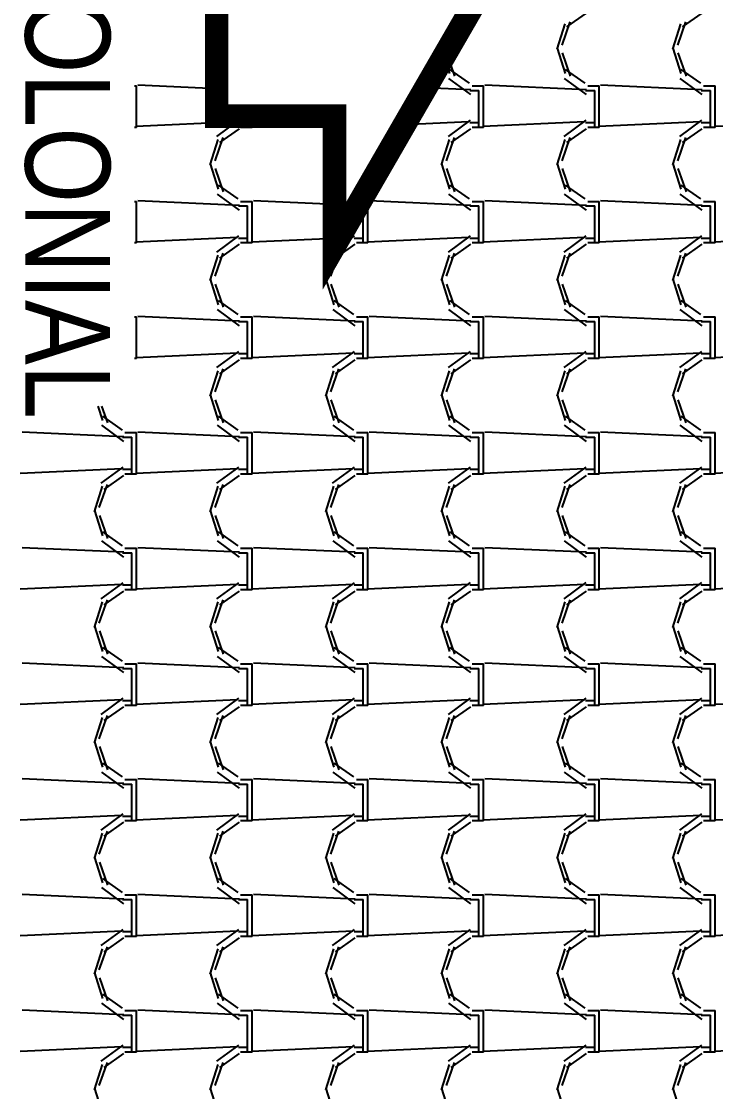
# Model space of a CAD drawing. Header units: millimetres. Extents: x -336 to -33, y -135 to 770.
# Drawn here: x -307.276 to -305.476, y 736.607 to 739.384 of the extents above; entities that cross this region are included whole.
import ezdxf
from ezdxf.enums import TextEntityAlignment as Align

# ---------------------------------------------------------------- set-up
doc = ezdxf.new("R2010")
doc.units = ezdxf.units.MM
doc.header["$LTSCALE"] = 50
doc.header["$MEASUREMENT"] = 0
doc.layers.get('0').update_dxf_attribs({"linetype": 'CONTINUOUS'})
doc.layers.add('-HIDRO', color=8, linetype='CONTINUOUS')
doc.layers.add('E-txt-g', color=3, linetype='CONTINUOUS')
doc.layers.add('E-Lay-9', color=9, linetype='CONTINUOUS', lineweight=9)
doc.layers.add('E-Txt-W', color=7, linetype='CONTINUOUS', lineweight=20)
doc.styles.add('F2', font='swissc.ttf')
doc.styles.add('REG60', font='romans.shx', dxfattribs={"width": 0.8, "height": 0.15})
doc.styles.add('REG80', font='romans.shx', dxfattribs={"width": 0.8, "height": 0.2})

# ---------------------------------------------------------------- blocks, each defined once
blk = doc.blocks.new('Seta')
at = {"const_width": 2}
blk.add_lwpolyline([(10, 15), (10, 25.981), (25, 0), (10, -25.981), (10, -15), (0, -15), (0, 15)], close=True, dxfattribs=at)
blk = doc.blocks.new('TXT-AMB75')
at = {"layer": 'E-txt-g', "style": 'REG80', "width": 0.8, "flags": 8}
blk.add_attdef('TXT', text='', height=0.2, dxfattribs=at).set_placement((0.0055, 0.2964), align=Align.CENTER)
at = {"layer": 'E-Txt-W', "style": 'REG60', "width": 0.8, "flags": 8}
blk.add_attdef('TXT', text='', height=0.15, dxfattribs=at).set_placement((0.0055, 0.0271), align=Align.CENTER)

msp = doc.modelspace()

# ---------------------------------------------------------------- linework, layer by layer
at = {"layer": '-HIDRO', "linetype": 'Continuous'}
for p, q in [((-305.8113, 739.4055), (-305.8623, 739.3695)), ((-305.5113, 739.4055), (-305.5623, 739.3695)), ((-306.7696, 739.3679), (-306.7876, 739.3114)), ((-305.8666, 739.3774), (-305.8876, 739.3114)), ((-305.8538, 739.3824), (-305.8748, 739.3224)), ((-305.5666, 739.3774), (-305.5876, 739.3114)), ((-305.5538, 739.3824), (-305.5748, 739.3224)), ((-306.7696, 739.3372), (-306.7748, 739.3224)), ((-306.7868, 739.3146), (-306.7696, 739.2606)), ((-305.8868, 739.3147), (-305.8658, 739.2487)), ((-305.5868, 739.3147), (-305.5658, 739.2487)), ((-306.7737, 739.302), (-306.7696, 739.2905)), ((-306.1801, 739.2936), (-306.1658, 739.2487)), ((-306.1736, 739.302), (-306.1526, 739.242)), ((-305.8736, 739.302), (-305.8526, 739.242)), ((-305.5736, 739.302), (-305.5526, 739.242)), ((-306.1657, 739.2593), (-306.1147, 739.2233)), ((-305.8657, 739.2593), (-305.8147, 739.2233)), ((-305.5657, 739.2593), (-305.5147, 739.2233)), ((-306.1685, 739.2359), (-306.1115, 739.1939)), ((-305.8685, 739.2359), (-305.8115, 739.1939)), ((-305.5685, 739.2359), (-305.5115, 739.1939)), ((-306.9828, 739.2169), (-306.9774, 739.2169)), ((-306.9774, 739.1209), (-306.9774, 739.2169)), ((-306.7696, 739.2088), (-306.9744, 739.2181)), ((-306.1104, 739.2061), (-306.2275, 739.2115)), ((-306.1134, 739.2049), (-306.0894, 739.2049)), ((-306.1074, 739.2169), (-306.0774, 739.2169)), ((-306.0894, 739.1209), (-306.0894, 739.2049)), ((-306.0774, 739.1209), (-306.0774, 739.2169)), ((-305.8104, 739.2061), (-306.0744, 739.2181)), ((-305.8134, 739.2049), (-305.7894, 739.2049)), ((-305.8074, 739.2169), (-305.7774, 739.2169)), ((-305.7894, 739.1209), (-305.7894, 739.2049)), ((-305.7774, 739.1209), (-305.7774, 739.2169)), ((-305.5104, 739.2061), (-305.7744, 739.2181)), ((-305.5134, 739.2049), (-305.4894, 739.2049)), ((-305.5074, 739.2169), (-305.4774, 739.2169)), ((-305.4894, 739.1209), (-305.4894, 739.2049)), ((-305.4774, 739.1209), (-305.4774, 739.2169)), ((-306.7154, 739.1229), (-306.9794, 739.1109)), ((-306.9774, 739.1089), (-306.9774, 739.1209)), ((-306.7127, 739.1273), (-306.7697, 739.0853)), ((-306.6894, 739.1209), (-306.7134, 739.1209)), ((-306.6894, 739.1209), (-306.6894, 739.1379)), ((-306.6894, 739.1089), (-306.6894, 739.1209)), ((-306.4639, 739.1207), (-306.6794, 739.1109)), ((-306.6774, 739.1209), (-306.6774, 739.1379)), ((-306.6774, 739.1089), (-306.6774, 739.1209)), ((-306.1154, 739.1229), (-306.2831, 739.1153)), ((-306.1127, 739.1273), (-306.1697, 739.0853)), ((-306.0894, 739.1209), (-306.1134, 739.1209)), ((-306.0894, 739.1089), (-306.0894, 739.1209)), ((-305.8154, 739.1229), (-306.0794, 739.1109)), ((-306.0774, 739.1089), (-306.0774, 739.1209)), ((-305.8127, 739.1273), (-305.8697, 739.0853)), ((-305.7894, 739.1209), (-305.8134, 739.1209)), ((-305.7894, 739.1089), (-305.7894, 739.1209)), ((-305.5154, 739.1229), (-305.7794, 739.1109)), ((-305.7774, 739.1089), (-305.7774, 739.1209)), ((-305.5127, 739.1273), (-305.5697, 739.0853)), ((-305.4894, 739.1209), (-305.5134, 739.1209)), ((-305.4894, 739.1089), (-305.4894, 739.1209)), ((-305.2154, 739.1229), (-305.4794, 739.1109)), ((-305.4774, 739.1089), (-305.4774, 739.1209)), ((-306.9774, 739.1089), (-306.9828, 739.1089)), ((-306.7113, 739.1055), (-306.7623, 739.0695)), ((-306.6774, 739.1089), (-306.7074, 739.1089)), ((-306.4639, 739.0896), (-306.4697, 739.0853)), ((-306.1113, 739.1055), (-306.1623, 739.0695)), ((-306.0774, 739.1089), (-306.1074, 739.1089)), ((-305.8113, 739.1055), (-305.8623, 739.0695)), ((-305.7774, 739.1089), (-305.8074, 739.1089)), ((-305.5113, 739.1055), (-305.5623, 739.0695)), ((-305.4774, 739.1089), (-305.5074, 739.1089)), ((-306.7666, 739.0774), (-306.7876, 739.0114)), ((-306.7538, 739.0824), (-306.7748, 739.0224)), ((-306.4666, 739.0774), (-306.4876, 739.0114)), ((-306.1666, 739.0774), (-306.1876, 739.0114)), ((-306.1538, 739.0824), (-306.1748, 739.0224)), ((-305.8666, 739.0774), (-305.8876, 739.0114)), ((-305.8538, 739.0824), (-305.8748, 739.0224)), ((-305.5666, 739.0774), (-305.5876, 739.0114)), ((-305.5538, 739.0824), (-305.5748, 739.0224)), ((-306.4639, 739.0536), (-306.4748, 739.0224)), ((-306.7868, 739.0146), (-306.7658, 738.9486)), ((-306.7737, 739.002), (-306.7527, 738.942)), ((-306.4868, 739.0146), (-306.4658, 738.9486)), ((-306.4737, 739.002), (-306.4639, 738.974)), ((-306.1868, 739.0146), (-306.1658, 738.9486)), ((-306.1736, 739.002), (-306.1526, 738.942)), ((-305.8868, 739.0146), (-305.8658, 738.9486)), ((-305.8736, 739.002), (-305.8526, 738.942)), ((-305.5868, 739.0146), (-305.5658, 738.9486)), ((-305.5736, 739.002), (-305.5526, 738.942)), ((-306.7657, 738.9593), (-306.7147, 738.9233)), ((-306.4657, 738.9593), (-306.4639, 738.958)), ((-306.1657, 738.9593), (-306.1147, 738.9233)), ((-305.8657, 738.9593), (-305.8147, 738.9233)), ((-305.5657, 738.9593), (-305.5147, 738.9233)), ((-306.7104, 738.9061), (-306.9744, 738.9181)), ((-306.7685, 738.9359), (-306.7115, 738.8939)), ((-306.4639, 738.9086), (-306.6744, 738.9181)), ((-306.4685, 738.9359), (-306.4639, 738.9324)), ((-306.1104, 738.9061), (-306.3744, 738.9181)), ((-306.1685, 738.9359), (-306.1115, 738.8939)), ((-305.8104, 738.9061), (-306.0744, 738.9181)), ((-305.8685, 738.9359), (-305.8115, 738.8939)), ((-305.5104, 738.9061), (-305.7744, 738.9181)), ((-305.5685, 738.9359), (-305.5115, 738.8939)), ((-306.9828, 738.9169), (-306.9774, 738.9169)), ((-306.9774, 738.8209), (-306.9774, 738.9169)), ((-306.7134, 738.9049), (-306.6894, 738.9049)), ((-306.7074, 738.9169), (-306.6774, 738.9169)), ((-306.6894, 738.8209), (-306.6894, 738.9049)), ((-306.6774, 738.8209), (-306.6774, 738.9169)), ((-306.4045, 738.9049), (-306.3894, 738.9049)), ((-306.3976, 738.9169), (-306.3774, 738.9169)), ((-306.3894, 738.8209), (-306.3894, 738.9049)), ((-306.3774, 738.8209), (-306.3774, 738.9169)), ((-306.1134, 738.9049), (-306.0894, 738.9049)), ((-306.1074, 738.9169), (-306.0774, 738.9169)), ((-306.0894, 738.8209), (-306.0894, 738.9049)), ((-306.0774, 738.8209), (-306.0774, 738.9169)), ((-305.8134, 738.9049), (-305.7894, 738.9049)), ((-305.8074, 738.9169), (-305.7774, 738.9169)), ((-305.7894, 738.8209), (-305.7894, 738.9049)), ((-305.7774, 738.8209), (-305.7774, 738.9169)), ((-305.5134, 738.9049), (-305.4894, 738.9049)), ((-305.5074, 738.9169), (-305.4774, 738.9169)), ((-305.4894, 738.8209), (-305.4894, 738.9049)), ((-305.4774, 738.8209), (-305.4774, 738.9169)), ((-306.9774, 738.8089), (-306.9828, 738.8089)), ((-306.7154, 738.8229), (-306.9794, 738.8109)), ((-306.9774, 738.8089), (-306.9774, 738.8209)), ((-306.7127, 738.8273), (-306.7697, 738.7853)), ((-306.6894, 738.8209), (-306.7134, 738.8209)), ((-306.6774, 738.8089), (-306.7074, 738.8089)), ((-306.6894, 738.8089), (-306.6894, 738.8209)), ((-306.4639, 738.8207), (-306.6794, 738.8109)), ((-306.6774, 738.8089), (-306.6774, 738.8209)), ((-306.4127, 738.8273), (-306.4697, 738.7853)), ((-306.4154, 738.8229), (-306.4529, 738.8212)), ((-306.3894, 738.8209), (-306.4134, 738.8209)), ((-306.3774, 738.8089), (-306.4074, 738.8089)), ((-306.3894, 738.8089), (-306.3894, 738.8209)), ((-306.1154, 738.8229), (-306.3794, 738.8109)), ((-306.3774, 738.8089), (-306.3774, 738.8209)), ((-306.1127, 738.8273), (-306.1697, 738.7853)), ((-306.0894, 738.8209), (-306.1134, 738.8209)), ((-306.0774, 738.8089), (-306.1074, 738.8089)), ((-306.0894, 738.8089), (-306.0894, 738.8209)), ((-305.8154, 738.8229), (-306.0794, 738.8109)), ((-306.0774, 738.8089), (-306.0774, 738.8209)), ((-305.8127, 738.8273), (-305.8697, 738.7853)), ((-305.7894, 738.8209), (-305.8134, 738.8209)), ((-305.7774, 738.8089), (-305.8074, 738.8089)), ((-305.7894, 738.8089), (-305.7894, 738.8209)), ((-305.5154, 738.8229), (-305.7794, 738.8109)), ((-305.7774, 738.8089), (-305.7774, 738.8209)), ((-305.5127, 738.8273), (-305.5697, 738.7853)), ((-305.4894, 738.8209), (-305.5134, 738.8209)), ((-305.4774, 738.8089), (-305.5074, 738.8089)), ((-305.4894, 738.8089), (-305.4894, 738.8209)), ((-305.2154, 738.8229), (-305.4794, 738.8109)), ((-305.4774, 738.8089), (-305.4774, 738.8209)), ((-306.7538, 738.7824), (-306.7748, 738.7224)), ((-306.7113, 738.8055), (-306.7623, 738.7695)), ((-306.4538, 738.7824), (-306.4748, 738.7224)), ((-306.4113, 738.8055), (-306.4623, 738.7695)), ((-306.1538, 738.7824), (-306.1748, 738.7224)), ((-306.1113, 738.8055), (-306.1623, 738.7695)), ((-305.8538, 738.7824), (-305.8748, 738.7224)), ((-305.8113, 738.8055), (-305.8623, 738.7695)), ((-305.5538, 738.7824), (-305.5748, 738.7224)), ((-305.5113, 738.8055), (-305.5623, 738.7695)), ((-306.7666, 738.7774), (-306.7876, 738.7114)), ((-306.4666, 738.7774), (-306.4876, 738.7114)), ((-306.1666, 738.7774), (-306.1876, 738.7114)), ((-305.8666, 738.7774), (-305.8876, 738.7114)), ((-305.5666, 738.7774), (-305.5876, 738.7114)), ((-306.7868, 738.7146), (-306.7658, 738.6486)), ((-306.7737, 738.702), (-306.7527, 738.642)), ((-306.4868, 738.7146), (-306.4658, 738.6486)), ((-306.4737, 738.702), (-306.4527, 738.642)), ((-306.1868, 738.7146), (-306.1658, 738.6486)), ((-306.1737, 738.702), (-306.1527, 738.642)), ((-305.8868, 738.7146), (-305.8658, 738.6486)), ((-305.8737, 738.702), (-305.8527, 738.642)), ((-305.5868, 738.7146), (-305.5658, 738.6486)), ((-305.5737, 738.702), (-305.5527, 738.642)), ((-306.7657, 738.6593), (-306.7147, 738.6233)), ((-306.4657, 738.6593), (-306.4147, 738.6233)), ((-306.1657, 738.6593), (-306.1147, 738.6233)), ((-305.8657, 738.6593), (-305.8147, 738.6233)), ((-305.5657, 738.6593), (-305.5147, 738.6233)), ((-306.9828, 738.6169), (-306.9774, 738.6169)), ((-306.9774, 738.5209), (-306.9774, 738.6169)), ((-306.7104, 738.6061), (-306.9744, 738.6181)), ((-306.7685, 738.6359), (-306.7115, 738.5939)), ((-306.7074, 738.6169), (-306.6774, 738.6169)), ((-306.6774, 738.5209), (-306.6774, 738.6169)), ((-306.4104, 738.6061), (-306.6744, 738.6181)), ((-306.4685, 738.6359), (-306.4115, 738.5939)), ((-306.4074, 738.6169), (-306.3774, 738.6169)), ((-306.3774, 738.5209), (-306.3774, 738.6169)), ((-306.1104, 738.6061), (-306.3744, 738.6181)), ((-306.1685, 738.6359), (-306.1115, 738.5939)), ((-306.1074, 738.6169), (-306.0774, 738.6169)), ((-306.0774, 738.5209), (-306.0774, 738.6169)), ((-305.8104, 738.6061), (-306.0744, 738.6181)), ((-305.8685, 738.6359), (-305.8115, 738.5939)), ((-305.8074, 738.6169), (-305.7774, 738.6169)), ((-305.7774, 738.5209), (-305.7774, 738.6169)), ((-305.5104, 738.6061), (-305.7744, 738.6181)), ((-305.5685, 738.6359), (-305.5115, 738.5939)), ((-305.5074, 738.6169), (-305.4774, 738.6169)), ((-305.4774, 738.5209), (-305.4774, 738.6169)), ((-306.7134, 738.6049), (-306.6894, 738.6049)), ((-306.6894, 738.5209), (-306.6894, 738.6049)), ((-306.4134, 738.6049), (-306.3894, 738.6049)), ((-306.3894, 738.5209), (-306.3894, 738.6049)), ((-306.1134, 738.6049), (-306.0894, 738.6049)), ((-306.0894, 738.5209), (-306.0894, 738.6049)), ((-305.8134, 738.6049), (-305.7894, 738.6049)), ((-305.7894, 738.5209), (-305.7894, 738.6049)), ((-305.5134, 738.6049), (-305.4894, 738.6049)), ((-305.4894, 738.5209), (-305.4894, 738.6049)), ((-306.9774, 738.5089), (-306.9828, 738.5089)), ((-306.7154, 738.5229), (-306.9794, 738.5109)), ((-306.9774, 738.5089), (-306.9774, 738.5209)), ((-306.7127, 738.5273), (-306.7697, 738.4853)), ((-306.7113, 738.5055), (-306.7623, 738.4695)), ((-306.6894, 738.5209), (-306.7134, 738.5209)), ((-306.6774, 738.5089), (-306.7074, 738.5089)), ((-306.6894, 738.5089), (-306.6894, 738.5209)), ((-306.4154, 738.5229), (-306.6794, 738.5109)), ((-306.6774, 738.5089), (-306.6774, 738.5209)), ((-306.4127, 738.5273), (-306.4697, 738.4853)), ((-306.4113, 738.5055), (-306.4623, 738.4695)), ((-306.3894, 738.5209), (-306.4134, 738.5209)), ((-306.3774, 738.5089), (-306.4074, 738.5089)), ((-306.3894, 738.5089), (-306.3894, 738.5209)), ((-306.1154, 738.5229), (-306.3794, 738.5109)), ((-306.3774, 738.5089), (-306.3774, 738.5209)), ((-306.1127, 738.5273), (-306.1697, 738.4853)), ((-306.1113, 738.5055), (-306.1623, 738.4695)), ((-306.0894, 738.5209), (-306.1134, 738.5209)), ((-306.0774, 738.5089), (-306.1074, 738.5089)), ((-306.0894, 738.5089), (-306.0894, 738.5209)), ((-305.8154, 738.5229), (-306.0794, 738.5109)), ((-306.0774, 738.5089), (-306.0774, 738.5209)), ((-305.8127, 738.5273), (-305.8697, 738.4853)), ((-305.8113, 738.5055), (-305.8623, 738.4695)), ((-305.7894, 738.5209), (-305.8134, 738.5209)), ((-305.7774, 738.5089), (-305.8074, 738.5089)), ((-305.7894, 738.5089), (-305.7894, 738.5209)), ((-305.5154, 738.5229), (-305.7794, 738.5109)), ((-305.7774, 738.5089), (-305.7774, 738.5209)), ((-305.5127, 738.5274), (-305.5697, 738.4854)), ((-305.5113, 738.5055), (-305.5623, 738.4695)), ((-305.4894, 738.5209), (-305.5134, 738.5209)), ((-305.4774, 738.5089), (-305.5074, 738.5089)), ((-305.4894, 738.5089), (-305.4894, 738.5209)), ((-305.2154, 738.5229), (-305.4794, 738.5109)), ((-305.4774, 738.5089), (-305.4774, 738.5209)), ((-306.7666, 738.4774), (-306.7876, 738.4114)), ((-306.7538, 738.4824), (-306.7748, 738.4224)), ((-306.4666, 738.4774), (-306.4876, 738.4114)), ((-306.4538, 738.4824), (-306.4748, 738.4224)), ((-306.1666, 738.4774), (-306.1876, 738.4114)), ((-306.1538, 738.4824), (-306.1748, 738.4224)), ((-305.8666, 738.4774), (-305.8876, 738.4114)), ((-305.8538, 738.4824), (-305.8748, 738.4224)), ((-305.5666, 738.4774), (-305.5876, 738.4114)), ((-305.5538, 738.4824), (-305.5748, 738.4224)), ((-306.7868, 738.4146), (-306.7658, 738.3486)), ((-306.7737, 738.402), (-306.7527, 738.342)), ((-306.4868, 738.4146), (-306.4658, 738.3486)), ((-306.4737, 738.402), (-306.4527, 738.342)), ((-306.1868, 738.4146), (-306.1658, 738.3486)), ((-306.1737, 738.402), (-306.1527, 738.342)), ((-305.8868, 738.4146), (-305.8658, 738.3486)), ((-305.8737, 738.402), (-305.8527, 738.342)), ((-305.5868, 738.4146), (-305.5658, 738.3486)), ((-305.5737, 738.402), (-305.5527, 738.342)), ((-307.0776, 738.3857), (-307.0658, 738.3486)), ((-307.0679, 738.3857), (-307.0527, 738.342)), ((-307.0685, 738.3359), (-307.0115, 738.2939)), ((-307.0657, 738.3593), (-307.0147, 738.3233)), ((-306.7685, 738.3359), (-306.7115, 738.2939)), ((-306.7657, 738.3593), (-306.7147, 738.3233)), ((-306.4685, 738.3359), (-306.4115, 738.2939)), ((-306.4657, 738.3593), (-306.4147, 738.3233)), ((-306.1685, 738.3359), (-306.1115, 738.2939)), ((-306.1657, 738.3593), (-306.1147, 738.3233)), ((-305.8685, 738.3359), (-305.8115, 738.2939)), ((-305.8657, 738.3593), (-305.8147, 738.3233)), ((-305.5685, 738.3359), (-305.5115, 738.2939)), ((-305.5657, 738.3593), (-305.5147, 738.3233)), ((-307.0104, 738.3061), (-307.2744, 738.3181)), ((-307.0074, 738.3169), (-306.9774, 738.3169)), ((-306.9774, 738.2209), (-306.9774, 738.3169)), ((-306.7104, 738.3061), (-306.9744, 738.3181)), ((-306.7074, 738.3169), (-306.6774, 738.3169)), ((-306.6774, 738.2209), (-306.6774, 738.3169)), ((-306.4104, 738.3061), (-306.6744, 738.3181)), ((-306.4074, 738.3169), (-306.3774, 738.3169)), ((-306.3774, 738.2209), (-306.3774, 738.3169)), ((-306.1104, 738.3061), (-306.3744, 738.3181)), ((-306.1074, 738.3169), (-306.0774, 738.3169)), ((-306.0774, 738.2209), (-306.0774, 738.3169)), ((-305.8104, 738.3061), (-306.0744, 738.3181)), ((-305.8074, 738.3169), (-305.7774, 738.3169)), ((-305.7774, 738.2209), (-305.7774, 738.3169)), ((-305.5104, 738.3061), (-305.7744, 738.3181)), ((-305.5074, 738.3169), (-305.4774, 738.3169)), ((-305.4774, 738.2209), (-305.4774, 738.3169)), ((-307.0134, 738.3049), (-306.9894, 738.3049)), ((-306.9894, 738.2209), (-306.9894, 738.3049)), ((-306.7134, 738.3049), (-306.6894, 738.3049)), ((-306.6894, 738.2209), (-306.6894, 738.3049)), ((-306.4134, 738.3049), (-306.3894, 738.3049)), ((-306.3894, 738.2209), (-306.3894, 738.3049)), ((-306.1134, 738.3049), (-306.0894, 738.3049)), ((-306.0894, 738.2209), (-306.0894, 738.3049)), ((-305.8134, 738.3049), (-305.7894, 738.3049)), ((-305.7894, 738.2209), (-305.7894, 738.3049)), ((-305.5134, 738.3049), (-305.4894, 738.3049)), ((-305.4894, 738.2209), (-305.4894, 738.3049)), ((-307.0127, 738.2273), (-307.0697, 738.1853)), ((-306.7127, 738.2273), (-306.7697, 738.1853)), ((-306.4127, 738.2273), (-306.4697, 738.1853)), ((-306.1127, 738.2273), (-306.1697, 738.1853)), ((-305.8127, 738.2274), (-305.8697, 738.1854)), ((-305.5127, 738.2274), (-305.5697, 738.1854)), ((-307.0154, 738.2229), (-307.2794, 738.2109)), ((-307.0113, 738.2055), (-307.0623, 738.1695)), ((-306.9894, 738.2209), (-307.0134, 738.2209)), ((-306.9774, 738.2089), (-307.0074, 738.2089)), ((-306.9894, 738.2089), (-306.9894, 738.2209)), ((-306.7154, 738.2229), (-306.9794, 738.2109)), ((-306.9774, 738.2089), (-306.9774, 738.2209)), ((-306.7113, 738.2055), (-306.7623, 738.1695)), ((-306.6894, 738.2209), (-306.7134, 738.2209)), ((-306.6774, 738.2089), (-306.7074, 738.2089)), ((-306.6894, 738.2089), (-306.6894, 738.2209)), ((-306.4154, 738.2229), (-306.6794, 738.2109)), ((-306.6774, 738.2089), (-306.6774, 738.2209)), ((-306.4113, 738.2055), (-306.4623, 738.1695)), ((-306.3894, 738.2209), (-306.4134, 738.2209)), ((-306.3774, 738.2089), (-306.4074, 738.2089)), ((-306.3894, 738.2089), (-306.3894, 738.2209)), ((-306.1154, 738.2229), (-306.3794, 738.2109)), ((-306.3774, 738.2089), (-306.3774, 738.2209)), ((-306.1113, 738.2055), (-306.1623, 738.1695)), ((-306.0894, 738.2209), (-306.1134, 738.2209)), ((-306.0774, 738.2089), (-306.1074, 738.2089)), ((-306.0894, 738.2089), (-306.0894, 738.2209)), ((-305.8154, 738.2229), (-306.0794, 738.2109)), ((-306.0774, 738.2089), (-306.0774, 738.2209)), ((-305.8113, 738.2055), (-305.8623, 738.1695)), ((-305.7894, 738.2209), (-305.8134, 738.2209)), ((-305.7774, 738.2089), (-305.8074, 738.2089)), ((-305.7894, 738.2089), (-305.7894, 738.2209)), ((-305.5154, 738.2229), (-305.7794, 738.2109)), ((-305.7774, 738.2089), (-305.7774, 738.2209)), ((-305.5113, 738.2055), (-305.5623, 738.1695)), ((-305.4894, 738.2209), (-305.5134, 738.2209)), ((-305.4774, 738.2089), (-305.5074, 738.2089)), ((-305.4894, 738.2089), (-305.4894, 738.2209)), ((-305.2154, 738.2229), (-305.4794, 738.2109)), ((-305.4774, 738.2089), (-305.4774, 738.2209)), ((-307.0666, 738.1774), (-307.0876, 738.1114)), ((-307.0538, 738.1824), (-307.0748, 738.1224)), ((-306.7666, 738.1774), (-306.7876, 738.1114)), ((-306.7538, 738.1824), (-306.7748, 738.1224)), ((-306.4666, 738.1774), (-306.4876, 738.1114)), ((-306.4538, 738.1824), (-306.4748, 738.1224)), ((-306.1666, 738.1774), (-306.1876, 738.1114)), ((-306.1538, 738.1824), (-306.1748, 738.1224)), ((-305.8666, 738.1774), (-305.8876, 738.1114)), ((-305.8538, 738.1824), (-305.8748, 738.1224)), ((-305.5666, 738.1774), (-305.5876, 738.1114)), ((-305.5538, 738.1824), (-305.5748, 738.1224)), ((-307.0868, 738.1146), (-307.0658, 738.0486)), ((-306.7868, 738.1146), (-306.7658, 738.0486)), ((-306.4868, 738.1146), (-306.4658, 738.0486)), ((-306.1868, 738.1146), (-306.1658, 738.0486)), ((-305.8868, 738.1146), (-305.8658, 738.0486)), ((-305.5868, 738.1146), (-305.5658, 738.0486)), ((-307.0737, 738.102), (-307.0527, 738.042)), ((-306.7737, 738.102), (-306.7527, 738.042)), ((-306.4737, 738.102), (-306.4527, 738.042)), ((-306.1737, 738.102), (-306.1527, 738.042)), ((-305.8737, 738.102), (-305.8527, 738.042)), ((-305.5737, 738.102), (-305.5527, 738.042)), ((-307.0657, 738.0593), (-307.0147, 738.0233)), ((-306.7657, 738.0593), (-306.7147, 738.0233)), ((-306.4657, 738.0593), (-306.4147, 738.0233)), ((-306.1657, 738.0593), (-306.1147, 738.0233)), ((-305.8657, 738.0593), (-305.8147, 738.0233)), ((-305.5657, 738.0593), (-305.5147, 738.0233)), ((-307.0685, 738.0359), (-307.0115, 737.9939)), ((-306.7685, 738.0359), (-306.7115, 737.9939)), ((-306.4685, 738.0359), (-306.4115, 737.9939)), ((-306.1685, 738.0359), (-306.1115, 737.9939)), ((-305.8685, 738.0359), (-305.8115, 737.9939)), ((-305.5685, 738.0359), (-305.5115, 737.9939)), ((-307.0104, 738.0061), (-307.2744, 738.0181)), ((-307.0134, 738.0049), (-306.9894, 738.0049)), ((-307.0074, 738.0169), (-306.9774, 738.0169)), ((-306.9894, 737.9209), (-306.9894, 738.0049)), ((-306.9774, 737.9209), (-306.9774, 738.0169)), ((-306.7104, 738.0061), (-306.9744, 738.0181)), ((-306.7134, 738.0049), (-306.6894, 738.0049)), ((-306.7074, 738.0169), (-306.6774, 738.0169)), ((-306.6894, 737.9209), (-306.6894, 738.0049)), ((-306.6774, 737.9209), (-306.6774, 738.0169)), ((-306.4104, 738.0061), (-306.6744, 738.0181)), ((-306.4134, 738.0049), (-306.3894, 738.0049)), ((-306.4074, 738.0169), (-306.3774, 738.0169)), ((-306.3894, 737.9209), (-306.3894, 738.0049)), ((-306.3774, 737.9209), (-306.3774, 738.0169)), ((-306.1104, 738.0061), (-306.3744, 738.0181)), ((-306.1134, 738.0049), (-306.0894, 738.0049)), ((-306.1074, 738.0169), (-306.0774, 738.0169)), ((-306.0894, 737.9209), (-306.0894, 738.0049)), ((-306.0774, 737.9209), (-306.0774, 738.0169)), ((-305.8104, 738.0061), (-306.0744, 738.0181)), ((-305.8134, 738.0049), (-305.7894, 738.0049)), ((-305.8074, 738.0169), (-305.7774, 738.0169)), ((-305.7894, 737.9209), (-305.7894, 738.0049)), ((-305.7774, 737.9209), (-305.7774, 738.0169)), ((-305.5104, 738.0061), (-305.7744, 738.0181)), ((-305.5134, 738.0049), (-305.4894, 738.0049)), ((-305.5074, 738.0169), (-305.4774, 738.0169)), ((-305.4894, 737.9209), (-305.4894, 738.0049)), ((-305.4774, 737.9209), (-305.4774, 738.0169)), ((-307.0154, 737.9229), (-307.2794, 737.9109)), ((-307.0127, 737.9273), (-307.0697, 737.8853)), ((-306.9894, 737.9209), (-307.0134, 737.9209)), ((-306.9894, 737.9089), (-306.9894, 737.9209)), ((-306.7154, 737.9229), (-306.9794, 737.9109)), ((-306.9774, 737.9089), (-306.9774, 737.9209)), ((-306.7127, 737.9273), (-306.7697, 737.8853)), ((-306.6894, 737.9209), (-306.7134, 737.9209)), ((-306.6894, 737.9089), (-306.6894, 737.9209)), ((-306.4154, 737.9229), (-306.6794, 737.9109)), ((-306.6774, 737.9089), (-306.6774, 737.9209)), ((-306.4127, 737.9273), (-306.4697, 737.8853)), ((-306.3894, 737.9209), (-306.4134, 737.9209)), ((-306.3894, 737.9089), (-306.3894, 737.9209)), ((-306.1154, 737.9229), (-306.3794, 737.9109)), ((-306.3774, 737.9089), (-306.3774, 737.9209)), ((-306.1127, 737.9274), (-306.1697, 737.8854)), ((-306.0894, 737.9209), (-306.1134, 737.9209)), ((-306.0894, 737.9089), (-306.0894, 737.9209)), ((-305.8154, 737.9229), (-306.0794, 737.9109)), ((-306.0774, 737.9089), (-306.0774, 737.9209)), ((-305.8127, 737.9274), (-305.8697, 737.8854)), ((-305.7894, 737.9209), (-305.8134, 737.9209)), ((-305.7894, 737.9089), (-305.7894, 737.9209)), ((-305.5154, 737.9229), (-305.7794, 737.9109)), ((-305.7774, 737.9089), (-305.7774, 737.9209)), ((-305.5127, 737.9274), (-305.5697, 737.8854)), ((-305.4894, 737.9209), (-305.5134, 737.9209)), ((-305.4894, 737.9089), (-305.4894, 737.9209)), ((-305.2154, 737.9229), (-305.4794, 737.9109)), ((-305.4774, 737.9089), (-305.4774, 737.9209)), ((-307.0113, 737.9055), (-307.0623, 737.8695)), ((-306.9774, 737.9089), (-307.0074, 737.9089)), ((-306.7113, 737.9055), (-306.7623, 737.8695)), ((-306.6774, 737.9089), (-306.7074, 737.9089)), ((-306.4113, 737.9055), (-306.4623, 737.8695)), ((-306.3774, 737.9089), (-306.4074, 737.9089)), ((-306.1113, 737.9055), (-306.1623, 737.8695)), ((-306.0774, 737.9089), (-306.1074, 737.9089)), ((-305.8113, 737.9055), (-305.8623, 737.8695)), ((-305.7774, 737.9089), (-305.8074, 737.9089)), ((-305.5114, 737.9055), (-305.5624, 737.8695)), ((-305.4774, 737.9089), (-305.5074, 737.9089)), ((-307.0666, 737.8774), (-307.0876, 737.8114)), ((-307.0538, 737.8824), (-307.0748, 737.8224)), ((-306.7666, 737.8774), (-306.7876, 737.8114)), ((-306.7538, 737.8824), (-306.7748, 737.8224)), ((-306.4666, 737.8774), (-306.4876, 737.8114)), ((-306.4538, 737.8824), (-306.4748, 737.8224)), ((-306.1666, 737.8774), (-306.1876, 737.8114)), ((-306.1538, 737.8824), (-306.1748, 737.8224)), ((-305.8666, 737.8774), (-305.8876, 737.8114)), ((-305.8538, 737.8824), (-305.8748, 737.8224)), ((-305.5666, 737.8774), (-305.5876, 737.8114)), ((-305.5538, 737.8824), (-305.5748, 737.8224)), ((-307.0868, 737.8146), (-307.0658, 737.7486)), ((-306.7868, 737.8146), (-306.7658, 737.7486)), ((-306.4868, 737.8146), (-306.4658, 737.7486)), ((-306.1868, 737.8146), (-306.1658, 737.7486)), ((-305.8868, 737.8146), (-305.8658, 737.7486)), ((-305.5868, 737.8146), (-305.5658, 737.7486)), ((-307.0737, 737.802), (-307.0527, 737.742)), ((-306.7737, 737.802), (-306.7527, 737.742)), ((-306.4737, 737.802), (-306.4527, 737.742)), ((-306.1737, 737.802), (-306.1527, 737.742)), ((-305.8737, 737.802), (-305.8527, 737.742)), ((-305.5737, 737.802), (-305.5527, 737.742)), ((-307.0657, 737.7593), (-307.0147, 737.7233)), ((-306.7657, 737.7593), (-306.7147, 737.7233)), ((-306.4657, 737.7593), (-306.4147, 737.7233)), ((-306.1657, 737.7593), (-306.1147, 737.7233)), ((-305.8657, 737.7593), (-305.8147, 737.7233)), ((-305.5657, 737.7593), (-305.5147, 737.7233)), ((-307.0685, 737.7359), (-307.0115, 737.6939)), ((-306.7685, 737.7359), (-306.7115, 737.6939)), ((-306.4685, 737.7359), (-306.4115, 737.6939)), ((-306.1685, 737.7359), (-306.1115, 737.6939)), ((-305.8685, 737.7359), (-305.8115, 737.6939)), ((-305.5685, 737.7359), (-305.5115, 737.6939)), ((-307.0104, 737.7061), (-307.2744, 737.7181)), ((-307.0134, 737.7049), (-306.9894, 737.7049)), ((-307.0074, 737.7169), (-306.9774, 737.7169)), ((-306.9894, 737.6209), (-306.9894, 737.7049)), ((-306.9774, 737.6209), (-306.9774, 737.7169)), ((-306.7104, 737.7061), (-306.9744, 737.7181)), ((-306.7134, 737.7049), (-306.6894, 737.7049)), ((-306.7074, 737.7169), (-306.6774, 737.7169)), ((-306.6894, 737.6209), (-306.6894, 737.7049)), ((-306.6774, 737.6209), (-306.6774, 737.7169)), ((-306.4104, 737.7061), (-306.6744, 737.7181)), ((-306.4134, 737.7049), (-306.3894, 737.7049)), ((-306.4074, 737.7169), (-306.3774, 737.7169)), ((-306.3894, 737.6209), (-306.3894, 737.7049)), ((-306.3774, 737.6209), (-306.3774, 737.7169)), ((-306.1104, 737.7061), (-306.3744, 737.7181)), ((-306.1134, 737.7049), (-306.0894, 737.7049)), ((-306.1074, 737.7169), (-306.0774, 737.7169)), ((-306.0894, 737.6209), (-306.0894, 737.7049)), ((-306.0774, 737.6209), (-306.0774, 737.7169)), ((-305.8104, 737.7061), (-306.0744, 737.7181)), ((-305.8134, 737.7049), (-305.7894, 737.7049)), ((-305.8074, 737.7169), (-305.7774, 737.7169)), ((-305.7894, 737.6209), (-305.7894, 737.7049)), ((-305.7774, 737.6209), (-305.7774, 737.7169)), ((-305.5104, 737.7061), (-305.7744, 737.7181)), ((-305.5134, 737.7049), (-305.4894, 737.7049)), ((-305.5074, 737.7169), (-305.4774, 737.7169)), ((-305.4894, 737.6209), (-305.4894, 737.7049)), ((-305.4774, 737.6209), (-305.4774, 737.7169)), ((-307.0153, 737.6229), (-307.2793, 737.6109)), ((-307.0127, 737.6273), (-307.0697, 737.5853)), ((-306.9894, 737.6209), (-307.0134, 737.6209)), ((-306.9894, 737.6089), (-306.9894, 737.6209)), ((-306.7153, 737.6229), (-306.9793, 737.6109)), ((-306.9774, 737.6089), (-306.9774, 737.6209)), ((-306.7127, 737.6273), (-306.7697, 737.5853)), ((-306.6894, 737.6209), (-306.7134, 737.6209)), ((-306.6894, 737.6089), (-306.6894, 737.6209)), ((-306.4153, 737.6229), (-306.6793, 737.6109)), ((-306.6774, 737.6089), (-306.6774, 737.6209)), ((-306.4127, 737.6274), (-306.4697, 737.5854)), ((-306.3894, 737.6209), (-306.4134, 737.6209)), ((-306.3894, 737.6089), (-306.3894, 737.6209)), ((-306.1153, 737.6229), (-306.3793, 737.6109)), ((-306.3774, 737.6089), (-306.3774, 737.6209)), ((-306.1127, 737.6274), (-306.1697, 737.5854)), ((-306.0894, 737.6209), (-306.1134, 737.6209)), ((-306.0894, 737.6089), (-306.0894, 737.6209)), ((-305.8153, 737.6229), (-306.0793, 737.6109)), ((-306.0774, 737.6089), (-306.0774, 737.6209)), ((-305.8127, 737.6274), (-305.8697, 737.5854)), ((-305.7894, 737.6209), (-305.8134, 737.6209)), ((-305.7894, 737.6089), (-305.7894, 737.6209)), ((-305.5153, 737.6229), (-305.7793, 737.6109)), ((-305.7774, 737.6089), (-305.7774, 737.6209)), ((-305.5127, 737.6274), (-305.5697, 737.5854)), ((-305.4894, 737.6209), (-305.5134, 737.6209)), ((-305.4894, 737.6089), (-305.4894, 737.6209)), ((-305.2153, 737.6229), (-305.4793, 737.6109)), ((-305.4774, 737.6089), (-305.4774, 737.6209)), ((-307.0113, 737.6055), (-307.0623, 737.5695)), ((-306.9774, 737.6089), (-307.0074, 737.6089)), ((-306.7113, 737.6055), (-306.7623, 737.5695)), ((-306.6774, 737.6089), (-306.7074, 737.6089)), ((-306.4113, 737.6055), (-306.4623, 737.5695)), ((-306.3774, 737.6089), (-306.4074, 737.6089)), ((-306.1114, 737.6055), (-306.1624, 737.5695)), ((-306.0774, 737.6089), (-306.1074, 737.6089)), ((-305.8114, 737.6055), (-305.8624, 737.5695)), ((-305.7774, 737.6089), (-305.8074, 737.6089)), ((-305.5114, 737.6055), (-305.5624, 737.5695)), ((-305.4774, 737.6089), (-305.5074, 737.6089)), ((-307.0666, 737.5774), (-307.0876, 737.5114)), ((-307.0538, 737.5824), (-307.0748, 737.5224)), ((-306.7666, 737.5774), (-306.7876, 737.5114)), ((-306.7538, 737.5824), (-306.7748, 737.5224)), ((-306.4666, 737.5774), (-306.4876, 737.5114)), ((-306.4538, 737.5824), (-306.4748, 737.5224)), ((-306.1666, 737.5774), (-306.1876, 737.5114)), ((-306.1538, 737.5824), (-306.1748, 737.5224)), ((-305.8666, 737.5774), (-305.8876, 737.5114)), ((-305.8538, 737.5824), (-305.8748, 737.5224)), ((-305.5666, 737.5774), (-305.5876, 737.5114)), ((-305.5538, 737.5824), (-305.5748, 737.5224)), ((-307.0868, 737.5146), (-307.0658, 737.4486)), ((-307.0737, 737.502), (-307.0527, 737.442)), ((-306.7868, 737.5146), (-306.7658, 737.4486)), ((-306.7737, 737.502), (-306.7527, 737.442)), ((-306.4868, 737.5146), (-306.4658, 737.4486)), ((-306.4737, 737.502), (-306.4527, 737.442)), ((-306.1868, 737.5146), (-306.1658, 737.4486)), ((-306.1737, 737.502), (-306.1527, 737.442)), ((-305.8868, 737.5146), (-305.8658, 737.4486)), ((-305.8737, 737.502), (-305.8527, 737.442)), ((-305.5868, 737.5146), (-305.5658, 737.4486)), ((-305.5737, 737.502), (-305.5527, 737.442)), ((-307.0657, 737.4593), (-307.0147, 737.4233)), ((-306.7657, 737.4593), (-306.7147, 737.4233)), ((-306.4657, 737.4593), (-306.4147, 737.4233)), ((-306.1657, 737.4593), (-306.1147, 737.4233)), ((-305.8657, 737.4593), (-305.8147, 737.4233)), ((-305.5657, 737.4593), (-305.5147, 737.4233)), ((-307.0104, 737.4061), (-307.2744, 737.4181)), ((-307.0685, 737.4359), (-307.0115, 737.3939)), ((-306.7104, 737.4061), (-306.9744, 737.4181)), ((-306.7685, 737.4359), (-306.7115, 737.3939)), ((-306.4104, 737.4061), (-306.6744, 737.4181)), ((-306.4685, 737.4359), (-306.4115, 737.3939)), ((-306.1104, 737.4061), (-306.3744, 737.4181)), ((-306.1685, 737.4359), (-306.1115, 737.3939)), ((-305.8104, 737.4061), (-306.0744, 737.4181)), ((-305.8685, 737.4359), (-305.8115, 737.3939)), ((-305.5104, 737.4061), (-305.7744, 737.4181)), ((-305.5685, 737.4359), (-305.5115, 737.3939)), ((-307.0134, 737.4049), (-306.9894, 737.4049)), ((-307.0074, 737.4169), (-306.9774, 737.4169)), ((-306.9894, 737.3209), (-306.9894, 737.4049)), ((-306.9774, 737.3209), (-306.9774, 737.4169)), ((-306.7134, 737.4049), (-306.6894, 737.4049)), ((-306.7074, 737.4169), (-306.6774, 737.4169)), ((-306.6894, 737.3209), (-306.6894, 737.4049)), ((-306.6774, 737.3209), (-306.6774, 737.4169)), ((-306.4134, 737.4049), (-306.3894, 737.4049)), ((-306.4074, 737.4169), (-306.3774, 737.4169)), ((-306.3894, 737.3209), (-306.3894, 737.4049)), ((-306.3774, 737.3209), (-306.3774, 737.4169)), ((-306.1134, 737.4049), (-306.0894, 737.4049)), ((-306.1074, 737.4169), (-306.0774, 737.4169)), ((-306.0894, 737.3209), (-306.0894, 737.4049)), ((-306.0774, 737.3209), (-306.0774, 737.4169)), ((-305.8134, 737.4049), (-305.7894, 737.4049)), ((-305.8074, 737.4169), (-305.7774, 737.4169)), ((-305.7894, 737.3209), (-305.7894, 737.4049)), ((-305.7774, 737.3209), (-305.7774, 737.4169)), ((-305.5134, 737.4049), (-305.4894, 737.4049)), ((-305.5074, 737.4169), (-305.4774, 737.4169)), ((-305.4894, 737.3209), (-305.4894, 737.4049)), ((-305.4774, 737.3209), (-305.4774, 737.4169)), ((-307.0153, 737.3229), (-307.2793, 737.3109)), ((-307.0127, 737.3274), (-307.0697, 737.2854)), ((-306.9894, 737.3209), (-307.0134, 737.3209)), ((-306.9774, 737.3089), (-307.0074, 737.3089)), ((-306.9894, 737.3089), (-306.9894, 737.3209)), ((-306.7153, 737.3229), (-306.9793, 737.3109)), ((-306.9774, 737.3089), (-306.9774, 737.3209)), ((-306.7127, 737.3274), (-306.7697, 737.2854)), ((-306.6894, 737.3209), (-306.7134, 737.3209)), ((-306.6774, 737.3089), (-306.7074, 737.3089)), ((-306.6894, 737.3089), (-306.6894, 737.3209)), ((-306.4153, 737.3229), (-306.6793, 737.3109)), ((-306.6774, 737.3089), (-306.6774, 737.3209)), ((-306.4127, 737.3274), (-306.4697, 737.2854)), ((-306.3894, 737.3209), (-306.4134, 737.3209)), ((-306.3774, 737.3089), (-306.4074, 737.3089)), ((-306.3894, 737.3089), (-306.3894, 737.3209)), ((-306.1153, 737.3229), (-306.3793, 737.3109)), ((-306.3774, 737.3089), (-306.3774, 737.3209)), ((-306.1127, 737.3274), (-306.1697, 737.2854)), ((-306.0894, 737.3209), (-306.1134, 737.3209)), ((-306.0774, 737.3089), (-306.1074, 737.3089)), ((-306.0894, 737.3089), (-306.0894, 737.3209)), ((-305.8153, 737.3229), (-306.0793, 737.3109)), ((-306.0774, 737.3089), (-306.0774, 737.3209)), ((-305.8127, 737.3274), (-305.8697, 737.2854)), ((-305.7894, 737.3209), (-305.8134, 737.3209)), ((-305.7774, 737.3089), (-305.8074, 737.3089)), ((-305.7894, 737.3089), (-305.7894, 737.3209)), ((-305.5153, 737.3229), (-305.7793, 737.3109)), ((-305.7774, 737.3089), (-305.7774, 737.3209)), ((-305.5127, 737.3274), (-305.5697, 737.2854)), ((-305.4894, 737.3209), (-305.5134, 737.3209)), ((-305.4774, 737.3089), (-305.5074, 737.3089)), ((-305.4894, 737.3089), (-305.4894, 737.3209)), ((-305.2153, 737.3229), (-305.4793, 737.3109)), ((-305.4774, 737.3089), (-305.4774, 737.3209)), ((-307.0538, 737.2824), (-307.0748, 737.2224)), ((-307.0113, 737.3055), (-307.0623, 737.2695)), ((-306.7538, 737.2824), (-306.7748, 737.2224)), ((-306.7113, 737.3055), (-306.7623, 737.2695)), ((-306.4538, 737.2824), (-306.4748, 737.2224)), ((-306.4114, 737.3055), (-306.4624, 737.2695)), ((-306.1538, 737.2824), (-306.1748, 737.2224)), ((-306.1114, 737.3055), (-306.1624, 737.2695)), ((-305.8538, 737.2824), (-305.8748, 737.2224)), ((-305.8114, 737.3055), (-305.8624, 737.2695)), ((-305.5538, 737.2824), (-305.5748, 737.2224)), ((-305.5114, 737.3055), (-305.5624, 737.2695)), ((-307.0666, 737.2774), (-307.0876, 737.2114)), ((-306.7666, 737.2774), (-306.7876, 737.2114)), ((-306.4666, 737.2774), (-306.4876, 737.2114)), ((-306.1666, 737.2774), (-306.1876, 737.2114)), ((-305.8666, 737.2774), (-305.8876, 737.2114)), ((-305.5666, 737.2774), (-305.5876, 737.2114)), ((-307.0868, 737.2146), (-307.0658, 737.1486)), ((-307.0737, 737.202), (-307.0527, 737.142)), ((-306.7868, 737.2146), (-306.7658, 737.1486)), ((-306.7737, 737.202), (-306.7527, 737.142)), ((-306.4868, 737.2146), (-306.4658, 737.1486)), ((-306.4737, 737.202), (-306.4527, 737.142)), ((-306.1868, 737.2146), (-306.1658, 737.1486)), ((-306.1737, 737.202), (-306.1527, 737.142)), ((-305.8868, 737.2146), (-305.8658, 737.1486)), ((-305.8737, 737.202), (-305.8527, 737.142)), ((-305.5868, 737.2146), (-305.5658, 737.1486)), ((-305.5737, 737.202), (-305.5527, 737.142)), ((-307.0657, 737.1593), (-307.0147, 737.1233)), ((-306.7657, 737.1593), (-306.7147, 737.1233)), ((-306.4657, 737.1593), (-306.4147, 737.1233)), ((-306.1657, 737.1593), (-306.1147, 737.1233)), ((-305.8657, 737.1593), (-305.8147, 737.1233)), ((-305.5657, 737.1593), (-305.5147, 737.1233)), ((-307.0104, 737.1061), (-307.2744, 737.1181)), ((-307.0685, 737.1359), (-307.0115, 737.0939)), ((-307.0074, 737.1169), (-306.9774, 737.1169)), ((-306.9774, 737.0209), (-306.9774, 737.1169)), ((-306.7104, 737.1061), (-306.9744, 737.1181)), ((-306.7685, 737.1359), (-306.7115, 737.0939)), ((-306.7074, 737.1169), (-306.6774, 737.1169)), ((-306.6774, 737.0209), (-306.6774, 737.1169)), ((-306.4104, 737.1061), (-306.6744, 737.1181)), ((-306.4685, 737.1359), (-306.4115, 737.0939)), ((-306.4074, 737.1169), (-306.3774, 737.1169)), ((-306.3774, 737.0209), (-306.3774, 737.1169)), ((-306.1104, 737.1061), (-306.3744, 737.1181)), ((-306.1685, 737.1359), (-306.1115, 737.0939)), ((-306.1074, 737.1169), (-306.0774, 737.1169)), ((-306.0774, 737.0209), (-306.0774, 737.1169)), ((-305.8104, 737.1061), (-306.0744, 737.1181)), ((-305.8685, 737.1359), (-305.8115, 737.0939)), ((-305.8074, 737.1169), (-305.7774, 737.1169)), ((-305.7774, 737.0209), (-305.7774, 737.1169)), ((-305.5104, 737.1061), (-305.7744, 737.1181)), ((-305.5685, 737.1359), (-305.5115, 737.0939)), ((-305.5074, 737.1169), (-305.4774, 737.1169)), ((-305.4774, 737.0209), (-305.4774, 737.1169)), ((-307.0134, 737.1049), (-306.9894, 737.1049)), ((-306.9894, 737.0209), (-306.9894, 737.1049)), ((-306.7134, 737.1049), (-306.6894, 737.1049)), ((-306.6894, 737.0209), (-306.6894, 737.1049)), ((-306.4134, 737.1049), (-306.3894, 737.1049)), ((-306.3894, 737.0209), (-306.3894, 737.1049)), ((-306.1134, 737.1049), (-306.0894, 737.1049)), ((-306.0894, 737.0209), (-306.0894, 737.1049)), ((-305.8134, 737.1049), (-305.7894, 737.1049)), ((-305.7894, 737.0209), (-305.7894, 737.1049)), ((-305.5134, 737.1049), (-305.4894, 737.1049)), ((-305.4894, 737.0209), (-305.4894, 737.1049)), ((-307.0153, 737.0229), (-307.2793, 737.0109)), ((-307.0127, 737.0274), (-307.0697, 736.9854)), ((-307.0114, 737.0055), (-307.0624, 736.9695)), ((-306.9894, 737.0209), (-307.0134, 737.0209)), ((-306.9774, 737.0089), (-307.0074, 737.0089)), ((-306.9894, 737.0089), (-306.9894, 737.0209)), ((-306.7153, 737.0229), (-306.9793, 737.0109)), ((-306.9774, 737.0089), (-306.9774, 737.0209)), ((-306.7127, 737.0274), (-306.7697, 736.9854)), ((-306.7114, 737.0055), (-306.7624, 736.9695)), ((-306.6894, 737.0209), (-306.7134, 737.0209)), ((-306.6774, 737.0089), (-306.7074, 737.0089)), ((-306.6894, 737.0089), (-306.6894, 737.0209)), ((-306.4153, 737.0229), (-306.6793, 737.0109)), ((-306.6774, 737.0089), (-306.6774, 737.0209)), ((-306.4127, 737.0274), (-306.4697, 736.9854)), ((-306.4114, 737.0055), (-306.4624, 736.9695)), ((-306.3894, 737.0209), (-306.4134, 737.0209)), ((-306.3774, 737.0089), (-306.4074, 737.0089)), ((-306.3894, 737.0089), (-306.3894, 737.0209)), ((-306.1153, 737.0229), (-306.3793, 737.0109)), ((-306.3774, 737.0089), (-306.3774, 737.0209)), ((-306.1127, 737.0274), (-306.1697, 736.9854)), ((-306.1114, 737.0055), (-306.1624, 736.9695)), ((-306.0894, 737.0209), (-306.1134, 737.0209)), ((-306.0774, 737.0089), (-306.1074, 737.0089)), ((-306.0894, 737.0089), (-306.0894, 737.0209)), ((-305.8153, 737.0229), (-306.0793, 737.0109)), ((-306.0774, 737.0089), (-306.0774, 737.0209)), ((-305.8127, 737.0274), (-305.8697, 736.9854)), ((-305.8114, 737.0055), (-305.8624, 736.9695)), ((-305.7894, 737.0209), (-305.8134, 737.0209)), ((-305.7774, 737.0089), (-305.8074, 737.0089)), ((-305.7894, 737.0089), (-305.7894, 737.0209)), ((-305.5153, 737.0229), (-305.7793, 737.0109)), ((-305.7774, 737.0089), (-305.7774, 737.0209)), ((-305.5127, 737.0274), (-305.5697, 736.9854)), ((-305.5114, 737.0055), (-305.5624, 736.9695)), ((-305.4894, 737.0209), (-305.5134, 737.0209)), ((-305.4774, 737.0089), (-305.5074, 737.0089)), ((-305.4894, 737.0089), (-305.4894, 737.0209)), ((-305.2153, 737.0229), (-305.4793, 737.0109)), ((-305.4774, 737.0089), (-305.4774, 737.0209)), ((-307.0666, 736.9774), (-307.0876, 736.9114)), ((-307.0538, 736.9824), (-307.0748, 736.9224)), ((-306.7666, 736.9774), (-306.7876, 736.9114)), ((-306.7538, 736.9824), (-306.7748, 736.9224)), ((-306.4666, 736.9774), (-306.4876, 736.9114)), ((-306.4538, 736.9824), (-306.4748, 736.9224)), ((-306.1666, 736.9774), (-306.1876, 736.9114)), ((-306.1538, 736.9824), (-306.1748, 736.9224)), ((-305.8666, 736.9774), (-305.8876, 736.9114)), ((-305.8538, 736.9824), (-305.8748, 736.9224)), ((-305.5666, 736.9774), (-305.5876, 736.9114)), ((-305.5538, 736.9824), (-305.5748, 736.9224)), ((-307.0868, 736.9146), (-307.0658, 736.8486)), ((-307.0737, 736.902), (-307.0527, 736.842)), ((-306.7868, 736.9146), (-306.7658, 736.8486)), ((-306.7737, 736.902), (-306.7527, 736.842)), ((-306.4868, 736.9146), (-306.4658, 736.8486)), ((-306.4737, 736.902), (-306.4527, 736.842)), ((-306.1868, 736.9146), (-306.1658, 736.8486)), ((-306.1737, 736.902), (-306.1527, 736.842)), ((-305.8868, 736.9146), (-305.8658, 736.8486)), ((-305.8737, 736.902), (-305.8527, 736.842)), ((-305.5868, 736.9146), (-305.5658, 736.8486)), ((-305.5737, 736.902), (-305.5527, 736.842)), ((-307.0685, 736.8359), (-307.0115, 736.7939)), ((-307.0657, 736.8593), (-307.0147, 736.8233)), ((-306.7685, 736.8359), (-306.7115, 736.7939)), ((-306.7657, 736.8593), (-306.7147, 736.8233)), ((-306.4685, 736.8359), (-306.4115, 736.7939)), ((-306.4657, 736.8593), (-306.4147, 736.8233)), ((-306.1685, 736.8359), (-306.1115, 736.7939)), ((-306.1657, 736.8593), (-306.1147, 736.8233)), ((-305.8685, 736.8359), (-305.8115, 736.7939)), ((-305.8657, 736.8593), (-305.8147, 736.8233)), ((-305.5685, 736.8359), (-305.5115, 736.7939)), ((-305.5657, 736.8593), (-305.5147, 736.8233)), ((-307.0104, 736.8061), (-307.2744, 736.8181)), ((-307.0074, 736.8169), (-306.9774, 736.8169)), ((-306.9774, 736.7209), (-306.9774, 736.8169)), ((-306.7104, 736.8061), (-306.9744, 736.8181)), ((-306.7074, 736.8169), (-306.6774, 736.8169)), ((-306.6774, 736.7209), (-306.6774, 736.8169)), ((-306.4104, 736.8061), (-306.6744, 736.8181)), ((-306.4074, 736.8169), (-306.3774, 736.8169)), ((-306.3774, 736.7209), (-306.3774, 736.8169)), ((-306.1104, 736.8061), (-306.3744, 736.8181)), ((-306.1074, 736.8169), (-306.0774, 736.8169)), ((-306.0774, 736.7209), (-306.0774, 736.8169)), ((-305.8104, 736.8061), (-306.0744, 736.8181)), ((-305.8074, 736.8169), (-305.7774, 736.8169)), ((-305.7774, 736.7209), (-305.7774, 736.8169)), ((-305.5104, 736.8061), (-305.7744, 736.8181)), ((-305.5074, 736.8169), (-305.4774, 736.8169)), ((-305.4774, 736.7209), (-305.4774, 736.8169)), ((-307.0134, 736.8049), (-306.9894, 736.8049)), ((-306.9894, 736.7209), (-306.9894, 736.8049)), ((-306.7134, 736.8049), (-306.6894, 736.8049)), ((-306.6894, 736.7209), (-306.6894, 736.8049)), ((-306.4134, 736.8049), (-306.3894, 736.8049)), ((-306.3894, 736.7209), (-306.3894, 736.8049)), ((-306.1134, 736.8049), (-306.0894, 736.8049)), ((-306.0894, 736.7209), (-306.0894, 736.8049)), ((-305.8134, 736.8049), (-305.7894, 736.8049)), ((-305.7894, 736.7209), (-305.7894, 736.8049)), ((-305.5134, 736.8049), (-305.4894, 736.8049)), ((-305.4894, 736.7209), (-305.4894, 736.8049)), ((-307.0127, 736.7274), (-307.0697, 736.6854)), ((-306.7127, 736.7274), (-306.7697, 736.6854)), ((-306.4127, 736.7274), (-306.4697, 736.6854)), ((-306.1127, 736.7274), (-306.1697, 736.6854)), ((-305.8127, 736.7274), (-305.8697, 736.6854)), ((-305.5127, 736.7274), (-305.5697, 736.6854)), ((-307.0153, 736.7229), (-307.2793, 736.7109)), ((-307.0114, 736.7055), (-307.0624, 736.6695)), ((-306.9894, 736.7209), (-307.0134, 736.7209)), ((-306.9774, 736.7089), (-307.0074, 736.7089)), ((-306.9894, 736.7089), (-306.9894, 736.7209)), ((-306.7153, 736.7229), (-306.9793, 736.7109)), ((-306.9774, 736.7089), (-306.9774, 736.7209)), ((-306.7114, 736.7055), (-306.7624, 736.6695)), ((-306.6894, 736.7209), (-306.7134, 736.7209)), ((-306.6774, 736.7089), (-306.7074, 736.7089)), ((-306.6894, 736.7089), (-306.6894, 736.7209)), ((-306.4153, 736.7229), (-306.6793, 736.7109)), ((-306.6774, 736.7089), (-306.6774, 736.7209)), ((-306.4114, 736.7055), (-306.4624, 736.6695)), ((-306.3894, 736.7209), (-306.4134, 736.7209)), ((-306.3774, 736.7089), (-306.4074, 736.7089)), ((-306.3894, 736.7089), (-306.3894, 736.7209)), ((-306.1153, 736.7229), (-306.3793, 736.7109)), ((-306.3774, 736.7089), (-306.3774, 736.7209)), ((-306.1114, 736.7055), (-306.1624, 736.6695)), ((-306.0894, 736.7209), (-306.1134, 736.7209)), ((-306.0774, 736.7089), (-306.1074, 736.7089)), ((-306.0894, 736.7089), (-306.0894, 736.7209)), ((-305.8153, 736.7229), (-306.0793, 736.7109)), ((-306.0774, 736.7089), (-306.0774, 736.7209)), ((-305.8114, 736.7055), (-305.8624, 736.6695)), ((-305.7894, 736.7209), (-305.8134, 736.7209)), ((-305.7774, 736.7089), (-305.8074, 736.7089)), ((-305.7894, 736.7089), (-305.7894, 736.7209)), ((-305.5153, 736.7229), (-305.7793, 736.7109)), ((-305.7774, 736.7089), (-305.7774, 736.7209)), ((-305.5114, 736.7055), (-305.5624, 736.6695)), ((-305.4894, 736.7209), (-305.5134, 736.7209)), ((-305.4774, 736.7089), (-305.5074, 736.7089)), ((-305.4894, 736.7089), (-305.4894, 736.7209)), ((-305.2153, 736.7229), (-305.4793, 736.7109)), ((-305.4774, 736.7089), (-305.4774, 736.7209)), ((-307.0666, 736.6774), (-307.0876, 736.6114)), ((-307.0538, 736.6824), (-307.0748, 736.6224)), ((-306.7666, 736.6774), (-306.7876, 736.6114)), ((-306.7538, 736.6824), (-306.7748, 736.6224)), ((-306.4666, 736.6774), (-306.4876, 736.6114)), ((-306.4538, 736.6824), (-306.4748, 736.6224)), ((-306.1666, 736.6774), (-306.1876, 736.6114)), ((-306.1538, 736.6824), (-306.1748, 736.6224)), ((-305.8666, 736.6774), (-305.8876, 736.6114)), ((-305.8538, 736.6824), (-305.8748, 736.6224)), ((-305.5666, 736.6774), (-305.5876, 736.6114)), ((-305.5538, 736.6824), (-305.5748, 736.6224)), ((-307.0868, 736.6146), (-307.0658, 736.5486)), ((-306.7868, 736.6146), (-306.7658, 736.5486)), ((-306.4868, 736.6146), (-306.4658, 736.5486)), ((-306.1868, 736.6146), (-306.1658, 736.5486)), ((-305.8868, 736.6146), (-305.8658, 736.5486)), ((-305.5868, 736.6146), (-305.5658, 736.5486))]:
    msp.add_line(p, q, dxfattribs=at)

# ---------------------------------------------------------------- block references
ref = msp.add_blockref('TXT-AMB75', (-307.698, 739.628), dxfattribs=dict(xscale=1.458, yscale=1.458, zscale=1.458, rotation=270))
ref.add_attrib('TXT', 'TELHADO COLONIAL', dxfattribs={"layer": 'E-txt-g', "color": 2, "height": 0.22, "rotation": 270, "style": 'F2'}).set_placement((-307.2658, 739.62), align=Align.CENTER)
ref.add_attrib('TXT', 'INCLINAÇÃO 25%', dxfattribs={"layer": 'E-Txt-W', "height": 0.22, "rotation": 270, "style": 'F2'}).set_placement((-307.5847, 739.62), align=Align.CENTER)
at = {"layer": 'E-Lay-9', "color": 6, "xscale": -0.03057599999997219, "yscale": 0.03057599999997219, "zscale": 0.03057599999997219, "rotation": 180}
msp.add_blockref('Seta', (-306.7696, 739.5965), dxfattribs=at)

doc.saveas('drawing.dxf')
